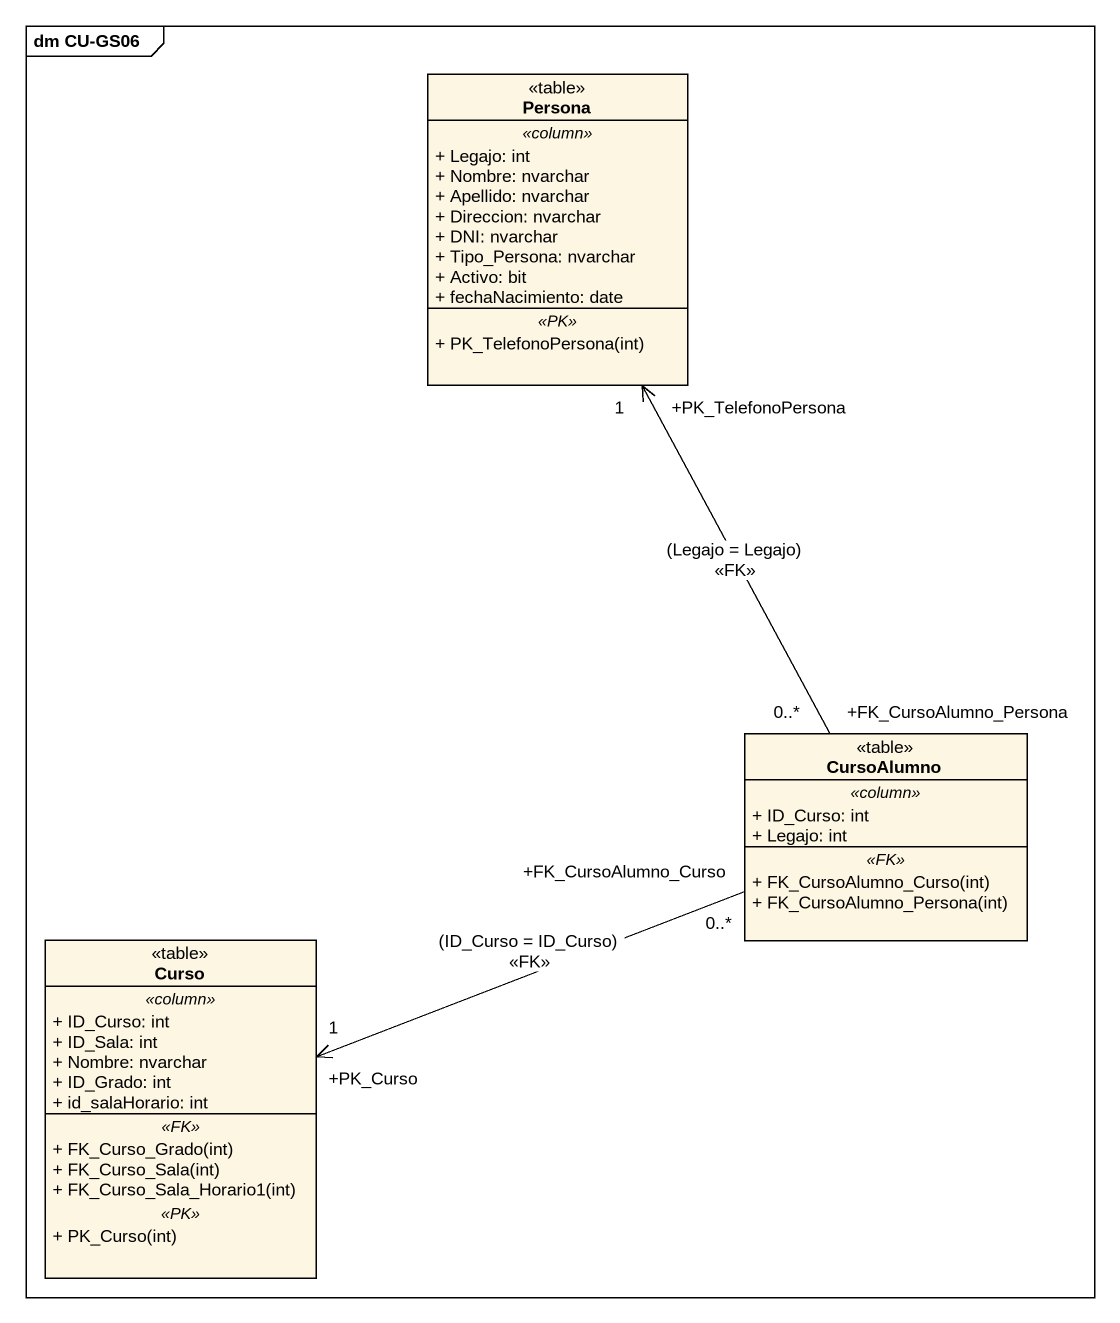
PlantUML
@startuml
mainframe dm CU-GS06
hide circle
hide empty members
skinparam classAttributeIconSize 0
class Persona <<table>> {
  .. <<column>> ..
  + Legajo: int
  + Nombre: nvarchar
  + Apellido: nvarchar
  + Direccion: nvarchar
  + DNI: nvarchar
  + Tipo_Persona: nvarchar
  + Activo: bit
  + fechaNacimiento: date
  .. <<PK>> ..
  + PK_TelefonoPersona(int)
}
class CursoAlumno <<table>> {
  .. <<column>> ..
  + ID_Curso: int
  + Legajo: int
  .. <<FK>> ..
  + FK_CursoAlumno_Curso(int)
  + FK_CursoAlumno_Persona(int)
}
class Curso <<table>> {
  .. <<column>> ..
  + ID_Curso: int
  + ID_Sala: int
  + Nombre: nvarchar
  + ID_Grado: int
  + id_salaHorario: int
  .. <<FK>> ..
  + FK_Curso_Grado(int)
  + FK_Curso_Sala(int)
  + FK_Curso_Sala_Horario1(int)
  .. <<PK>> ..
  + PK_Curso(int)
}
CursoAlumno "+FK_CursoAlumno_Persona\n0..*" -up-> "+PK_TelefonoPersona\n1" Persona : (Legajo = Legajo)\n<<FK>>
CursoAlumno "+FK_CursoAlumno_Curso\n0..*" -left-> "+PK_Curso\n1" Curso : (ID_Curso = ID_Curso)\n<<FK>>
@enduml
